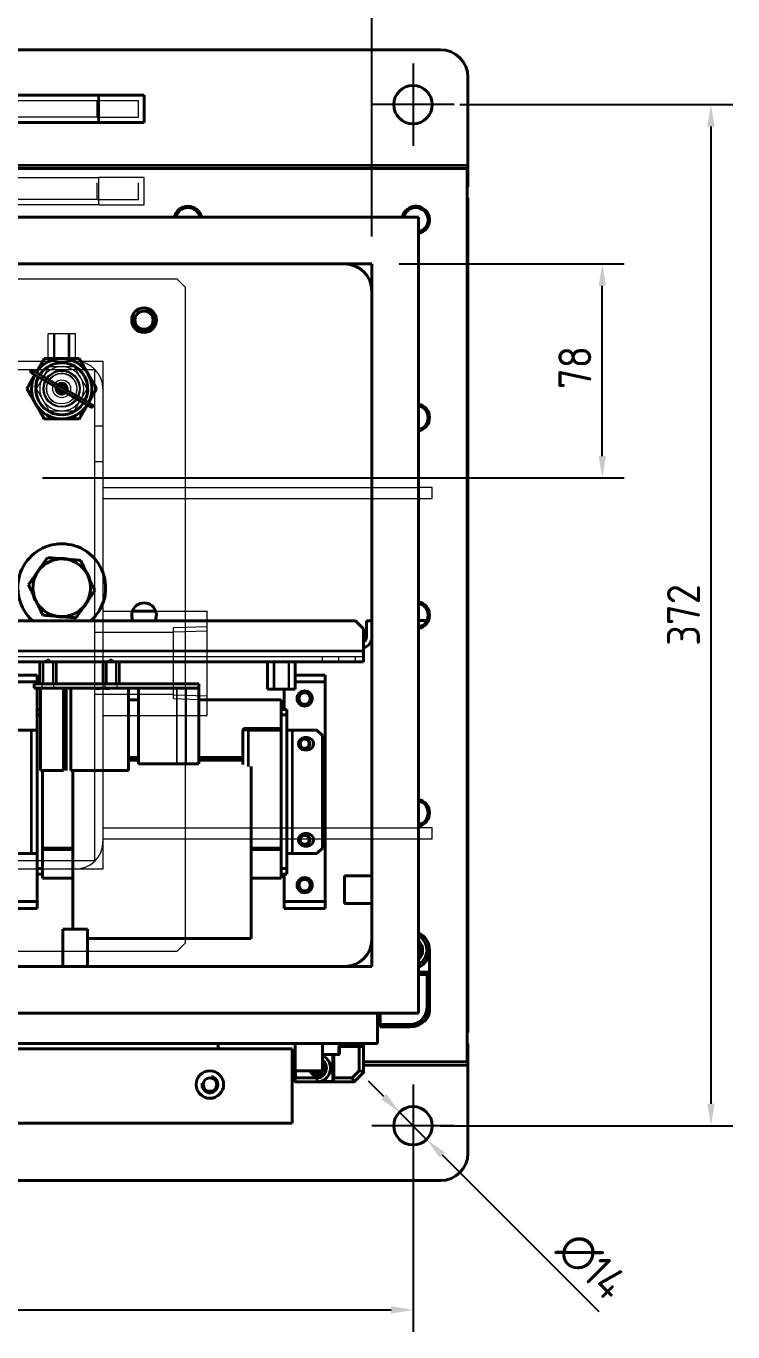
# Model space of a CAD drawing. Header units: millimetres. Extents: x 0 to 3364, y 0 to 2376.
# Drawn here: x 1427.3 to 1684.8, y 1583.9 to 2059.6 of the extents above; entities that cross this region are included whole.
import ezdxf

# ---------------------------------------------------------------- set-up
doc = ezdxf.new("R2010")
doc.units = ezdxf.units.MM
doc.header["$LTSCALE"] = 4
for name, color, linetype, lineweight, true_color in [('가려진 것(ISO)', 2, 'Continuous', 18, 0xffff00), ('가려진 좁은 것(ISO)', 2, 'Continuous', 18, 0xffff00), ('가시적인 것(ISO)', 3, 'Continuous', 40, 0x00ff00), ('가시적인 좁은 것(ISO)', 3, 'Continuous', 35, 0x00ff00), ('중심 표식(ISO)', 1, 'Continuous', 25, 0xff0000), ('치수(ISO)', 2, 'Continuous', 25, 0xffff00)]:
    doc.layers.add(name, color=color, linetype=linetype, lineweight=lineweight, true_color=true_color)
doc.styles.add('치수 텍스트_PSTEK_POSCO', font='isocp.shx')
doc.dimstyles.new('치수_PSTEK_POSCO', dxfattribs={"dimscale": 4, "dimtxt": 3, "dimasz": 2, "dimexe": 2, "dimexo": 2.5, "dimgap": 1, "dimtad": 1, "dimrnd": 1e-08, "dimdsep": 46, "dimtxsty": '치수 텍스트_PSTEK_POSCO', "dimcen": 0.09, "dimdle": 10, "dimclrd": 7, "dimclre": 7, "dimclrt": 2, "dimadec": 1, "dimazin": 2, "dimtfac": 1, "dimtmove": 0, "dimatfit": 3, "dimfxl": 1, "dimtolj": 1, "dimlwd": -1, "dimlwe": -1, "dimarcsym": 0})

# ---------------------------------------------------------------- blocks, each defined once
blk = doc.blocks.new('*D28')
at = {"layer": 'Defpoints', "color": 0, "transparency": 16777216}
for p in [(1575.3, 2030.97), (1568.3, 1658.97), (1676.85, 1658.97)]:
    blk.add_point(p, dxfattribs=at)
at = {"layer": '치수(ISO)', "color": 7, "transparency": 16777216}
for p, q in [((1585.3, 2030.97), (1684.85, 2030.97)), ((1676.85, 2022.97), (1676.85, 1666.97)), ((1578.3, 1658.97), (1684.85, 1658.97))]:
    blk.add_line(p, q, dxfattribs=at)
for points in [[(1675.52, 2022.97), (1678.18, 2022.97), (1676.85, 2030.97)], [(1675.52, 1666.97), (1678.18, 1666.97), (1676.85, 1658.97)]]:
    blk.add_solid(points, dxfattribs=at)
at = {"layer": '치수(ISO)', "color": 2, "transparency": 16777216, "insert": (1666.85, 1833.81), "char_height": 12, "attachment_point": 4, "rotation": 90, "style": '치수 텍스트_PSTEK_POSCO'}
blk.add_mtext('\\A1;372', dxfattribs=at)
blk = doc.blocks.new('*D29')
at = {"layer": 'Defpoints', "color": 0, "transparency": 16777216}
for p in [(1072.3, 1658.97), (1568.3, 1658.97), (1568.3, 1591.88)]:
    blk.add_point(p, dxfattribs=at)
at = {"layer": '치수(ISO)', "color": 7, "transparency": 16777216}
for p, q in [((1072.3, 1648.97), (1072.3, 1583.88)), ((1568.3, 1648.97), (1568.3, 1583.88)), ((1080.3, 1591.88), (1560.3, 1591.88))]:
    blk.add_line(p, q, dxfattribs=at)
for points in [[(1080.3, 1593.21), (1080.3, 1590.55), (1072.3, 1591.88)], [(1560.3, 1593.21), (1560.3, 1590.55), (1568.3, 1591.88)]]:
    blk.add_solid(points, dxfattribs=at)
at = {"layer": '치수(ISO)', "color": 2, "transparency": 16777216, "insert": (1308.58, 1601.88), "char_height": 12, "attachment_point": 4, "style": '치수 텍스트_PSTEK_POSCO'}
blk.add_mtext('\\A1;496', dxfattribs=at)
blk = doc.blocks.new('*D30')
at = {"layer": 'Defpoints', "color": 0, "transparency": 16777216}
for p in [(1563.35, 1663.92), (1573.25, 1654.02)]:
    blk.add_point(p, dxfattribs=at)
at = {"layer": '치수(ISO)', "color": 7, "transparency": 16777216}
for p, q in [((1557.69, 1669.58), (1552.04, 1675.24)), ((1563.35, 1663.92), (1573.25, 1654.02)), ((1578.91, 1648.37), (1635.99, 1591.29))]:
    blk.add_line(p, q, dxfattribs=at)
for points in [[(1558.64, 1670.52), (1556.75, 1668.64), (1563.35, 1663.92)], [(1579.85, 1649.31), (1577.96, 1647.42), (1573.25, 1654.02)]]:
    blk.add_solid(points, dxfattribs=at)
at = {"layer": '치수(ISO)', "color": 2, "transparency": 16777216, "insert": (1624.11, 1617.31), "char_height": 12, "attachment_point": 4, "rotation": 315, "style": '치수 텍스트_PSTEK_POSCO'}
blk.add_mtext('\\A1;∅14', dxfattribs=at)
blk = doc.blocks.new('*D34')
at = {"layer": 'Defpoints', "color": 0, "transparency": 16777216}
for p in [(1380.3, 2086.08), (1553.3, 1972.97), (1380.3, 1937.97)]:
    blk.add_point(p, dxfattribs=at)
at = {"layer": '치수(ISO)', "color": 7, "transparency": 16777216}
for p, q in [((1380.3, 1947.97), (1380.3, 2094.08)), ((1553.3, 1982.97), (1553.3, 2094.08)), ((1545.3, 2086.08), (1388.3, 2086.08))]:
    blk.add_line(p, q, dxfattribs=at)
for points in [[(1388.3, 2087.42), (1388.3, 2084.75), (1380.3, 2086.08)], [(1545.3, 2087.42), (1545.3, 2084.75), (1553.3, 2086.08)]]:
    blk.add_solid(points, dxfattribs=at)
at = {"layer": '치수(ISO)', "color": 2, "transparency": 16777216, "insert": (1456.95, 2096.08), "char_height": 12, "attachment_point": 4, "style": '치수 텍스트_PSTEK_POSCO'}
blk.add_mtext('\\A1;173', dxfattribs=at)
blk = doc.blocks.new('*D35')
at = {"layer": 'Defpoints', "color": 0, "transparency": 16777216}
for p in [(1553.3, 1972.97), (1637.27, 1972.97), (1423.3, 1894.97)]:
    blk.add_point(p, dxfattribs=at)
at = {"layer": '치수(ISO)', "color": 7, "transparency": 16777216}
for p, q in [((1563.3, 1972.97), (1645.27, 1972.97)), ((1637.27, 1902.97), (1637.27, 1964.97)), ((1433.3, 1894.97), (1645.27, 1894.97))]:
    blk.add_line(p, q, dxfattribs=at)
for points in [[(1635.93, 1964.97), (1638.6, 1964.97), (1637.27, 1972.97)], [(1635.93, 1902.97), (1638.6, 1902.97), (1637.27, 1894.97)]]:
    blk.add_solid(points, dxfattribs=at)
at = {"layer": '치수(ISO)', "color": 2, "transparency": 16777216, "insert": (1627.27, 1927.37), "char_height": 12, "attachment_point": 4, "rotation": 90, "style": '치수 텍스트_PSTEK_POSCO'}
blk.add_mtext('\\A1;78', dxfattribs=at)

msp = doc.modelspace()

# ---------------------------------------------------------------- linework, layer by layer
at = {"layer": '가려진 것(ISO)'}
for p, q in [((1401.0291, 2032.4741), (1453.1676, 2032.4741)), ((1453.1676, 2032.4741), (1468.3011, 2032.4741)), ((1468.3011, 2026.4741), (1468.3011, 2032.4741)), ((1453.1676, 2026.4741), (1401.0291, 2026.4741)), ((1453.1676, 2026.4741), (1468.3011, 2026.4741)), ((1400.3011, 2004.4741), (1453.8516, 2004.4741)), ((1470.3011, 2004.4741), (1453.8516, 2004.4741)), ((1470.3011, 1994.4741), (1470.3011, 2004.4741)), ((1468.3011, 1996.4741), (1468.3011, 2002.4741)), ((1453.8516, 1994.4741), (1400.3011, 1994.4741)), ((1453.1676, 1996.4741), (1401.0291, 1996.4741)), ((1453.1676, 1996.4741), (1468.3011, 1996.4741)), ((1453.8516, 1994.4741), (1470.3011, 1994.4741)), ((1158.3011, 1967.4741), (1482.3011, 1967.4741)), ((1482.3011, 1967.4741), (1485.3011, 1964.4741)), ((1485.3011, 1964.4741), (1485.3011, 1725.4741)), ((1445.3011, 1947.4741), (1435.3011, 1947.4741)), ((1435.3011, 1937.4741), (1435.3011, 1947.4741)), ((1437.3011, 1947.4741), (1437.3011, 1937.4741)), ((1437.8426, 1937.4741), (1437.8426, 1947.4741)), ((1442.7596, 1937.4741), (1442.7596, 1947.4741)), ((1443.3011, 1937.4741), (1443.3011, 1947.4741)), ((1445.3011, 1937.4741), (1445.3011, 1947.4741)), ((1195.3011, 1937.4741), (1445.3011, 1937.4741)), ((1445.3011, 1937.4741), (1455.3011, 1937.4741)), ((1455.3011, 1937.4741), (1455.3011, 1927.4741)), ((1188.3011, 1934.4741), (1452.3011, 1934.4741)), ((1452.3011, 1934.4741), (1452.3011, 1755.4741)), ((1455.3011, 1927.4741), (1455.3011, 1762.4741)), ((1452.3011, 1913.9741), (1455.3011, 1913.9741)), ((1452.3011, 1900.9741), (1455.3011, 1900.9741)), ((1455.3011, 1891.4741), (1570.3011, 1891.4741)), ((1575.3011, 1891.4741), (1570.3011, 1891.4741)), ((1575.3011, 1887.4741), (1575.3011, 1891.4741)), ((1455.3011, 1887.4741), (1570.3011, 1887.4741)), ((1570.3011, 1887.4741), (1575.3011, 1887.4741)), ((1455.3011, 1846.4741), (1466.0585, 1846.4741)), ((1474.5438, 1846.4741), (1493.3011, 1846.4741)), ((1493.3011, 1808.4741), (1493.3011, 1846.4741)), ((1452.3011, 1838.7896), (1481.0611, 1838.7896)), ((1493.3011, 1840.7592), (1481.0611, 1840.3768)), ((1481.0611, 1814.5715), (1481.0611, 1840.3768)), ((1481.0611, 1838.9246), (1493.3011, 1839.3071)), ((1090.3011, 1829.9741), (1550.3011, 1829.9741)), ((1433.3011, 1827.9741), (1433.3011, 1819.9741)), ((1435.3011, 1828.9481), (1433.6801, 1827.9741)), ((1433.6801, 1827.9741), (1433.6801, 1819.9741)), ((1435.3011, 1828.9481), (1436.9221, 1827.9741)), ((1436.9221, 1827.9741), (1436.9221, 1819.9741)), ((1437.3011, 1819.9741), (1437.3011, 1827.9741)), ((1456.3011, 1827.9741), (1456.3011, 1819.9741)), ((1458.3011, 1828.9481), (1456.6801, 1827.9741)), ((1456.6801, 1827.9741), (1456.6801, 1819.9741)), ((1458.3011, 1828.9481), (1459.9221, 1827.9741)), ((1459.9221, 1827.9741), (1459.9221, 1819.9741)), ((1460.3011, 1819.9741), (1460.3011, 1827.9741)), ((1517.3011, 1827.9741), (1517.3011, 1817.9741)), ((1517.8426, 1827.9741), (1517.8426, 1817.9741)), ((1522.7596, 1827.9741), (1522.7596, 1817.9741)), ((1523.3011, 1817.9741), (1523.3011, 1827.9741)), ((1535.3011, 1827.9741), (1535.3011, 1829.9741)), ((1541.3011, 1827.9741), (1541.3011, 1829.9741)), ((1547.3011, 1827.9741), (1547.3011, 1829.9741)), ((1433.1511, 1818.3741), (1433.1511, 1819.9741)), ((1437.4511, 1818.3741), (1437.4511, 1819.9741)), ((1440.9261, 1818.3741), (1440.9261, 1788.3741)), ((1452.5748, 1818.3741), (1452.5748, 1817.9741)), ((1452.5954, 1818.3741), (1452.5954, 1817.9741)), ((1452.6011, 1818.3741), (1452.6011, 1817.9741)), ((1452.616, 1818.3741), (1452.616, 1817.9741)), ((1452.7303, 1818.3741), (1452.7303, 1817.9741)), ((1452.7452, 1818.3741), (1452.7452, 1817.9741)), ((1452.7475, 1818.3741), (1452.7475, 1817.9741)), ((1452.7589, 1818.3741), (1452.7589, 1817.9741)), ((1452.7669, 1818.3741), (1452.7669, 1817.9741)), ((1452.7783, 1818.3741), (1452.7783, 1817.9741)), ((1452.9235, 1818.3741), (1452.9235, 1817.9741)), ((1453.0001, 1818.3741), (1453.0001, 1817.9741)), ((1453.0287, 1818.3741), (1453.0287, 1817.9741)), ((1453.0459, 1818.3741), (1453.0459, 1817.9741)), ((1453.0481, 1818.3741), (1453.0481, 1817.9741)), ((1453.0584, 1818.3741), (1453.0584, 1817.9741)), ((1453.1693, 1818.3741), (1453.1693, 1817.9741)), ((1453.2368, 1818.3741), (1453.2368, 1817.9741)), ((1453.2425, 1818.3741), (1453.2425, 1817.9741)), ((1453.2631, 1818.3741), (1453.2631, 1817.9741)), ((1453.3145, 1818.3741), (1453.3145, 1817.9741)), ((1453.3237, 1818.3741), (1453.3237, 1817.9741)), ((1453.414, 1818.3741), (1453.414, 1817.9741)), ((1453.4186, 1818.3741), (1453.4186, 1817.9741)), ((1453.4197, 1818.3741), (1453.4197, 1817.9741)), ((1453.4346, 1818.3741), (1453.4346, 1817.9741)), ((1453.4414, 1818.3741), (1453.4414, 1817.9741)), ((1453.4654, 1818.3741), (1453.4654, 1817.9741)), ((1453.4734, 1818.3741), (1453.4734, 1817.9741)), ((1453.486, 1818.3741), (1453.486, 1817.9741)), ((1453.4917, 1818.3741), (1453.4917, 1817.9741)), ((1453.4929, 1818.3741), (1453.4929, 1817.9741)), ((1453.5741, 1818.3741), (1453.5741, 1817.9741)), ((1453.5809, 1818.3741), (1453.5809, 1817.9741)), ((1453.6244, 1818.3741), (1453.6244, 1817.9741)), ((1453.6472, 1818.3741), (1453.6472, 1817.9741)), ((1453.6507, 1818.3741), (1453.6507, 1817.9741)), ((1453.7787, 1818.3741), (1453.7787, 1817.9741)), ((1453.8187, 1818.3741), (1453.8187, 1817.9741)), ((1453.9239, 1818.3741), (1453.9239, 1817.9741)), ((1453.9239, 1817.9741), (1454.1011, 1817.9741)), ((1453.9353, 1818.3741), (1453.9353, 1817.9741)), ((1453.9468, 1818.3741), (1453.9468, 1817.9741)), ((1453.9559, 1818.3741), (1453.9559, 1817.9741)), ((1453.9731, 1818.3741), (1453.9731, 1817.9741)), ((1454.1011, 1818.3741), (1454.1011, 1817.9741)), ((1454.1263, 1818.3741), (1454.1263, 1817.9741)), ((1454.3847, 1818.3741), (1454.3847, 1817.9741)), ((1454.3847, 1817.9741), (1454.5173, 1817.9741)), ((1454.5173, 1818.3741), (1454.5173, 1817.9741)), ((1456.0954, 1818.3741), (1456.0954, 1817.9741)), ((1456.1011, 1818.3741), (1456.1011, 1817.9741)), ((1456.116, 1818.3741), (1456.116, 1817.9741)), ((1456.1206, 1818.3741), (1456.1206, 1817.9741)), ((1456.1511, 1818.3741), (1456.1511, 1819.9741)), ((1456.2463, 1818.3741), (1456.2463, 1817.9741)), ((1456.2475, 1818.3741), (1456.2475, 1817.9741)), ((1456.2635, 1818.3741), (1456.2635, 1817.9741)), ((1456.2783, 1818.3741), (1456.2783, 1817.9741)), ((1456.2978, 1818.3741), (1456.2978, 1817.9741)), ((1456.4281, 1818.3741), (1456.4281, 1817.9741)), ((1456.4715, 1818.3741), (1456.4715, 1817.9741)), ((1456.5173, 1818.3741), (1456.5173, 1817.9741)), ((1456.5287, 1818.3741), (1456.5287, 1817.9741)), ((1456.5481, 1818.3741), (1456.5481, 1817.9741)), ((1456.6499, 1818.3741), (1456.6499, 1817.9741)), ((1456.7093, 1818.3741), (1456.7093, 1817.9741)), ((1456.7162, 1818.3741), (1456.7162, 1817.9741)), ((1456.7288, 1818.3741), (1456.7288, 1817.9741)), ((1456.7311, 1818.3741), (1456.7311, 1817.9741)), ((1456.7871, 1818.3741), (1456.7871, 1817.9741)), ((1456.7882, 1818.3741), (1456.7882, 1817.9741)), ((1456.8145, 1818.3741), (1456.8145, 1817.9741)), ((1456.8431, 1818.3741), (1456.8431, 1817.9741)), ((1456.8443, 1818.3741), (1456.8443, 1817.9741)), ((1456.8671, 1818.3741), (1456.8671, 1817.9741)), ((1456.8694, 1818.3741), (1456.8694, 1817.9741)), ((1456.89, 1818.3741), (1456.89, 1817.9741)), ((1456.9917, 1818.3741), (1456.9917, 1817.9741)), ((1457.0809, 1818.3741), (1457.0809, 1817.9741)), ((1457.1792, 1818.3741), (1457.1792, 1817.9741)), ((1457.2033, 1818.3741), (1457.2033, 1817.9741)), ((1457.3919, 1818.3741), (1457.3919, 1817.9741)), ((1457.4239, 1818.3741), (1457.4239, 1817.9741)), ((1457.4731, 1818.3741), (1457.4731, 1817.9741)), ((1457.4742, 1818.3741), (1457.4742, 1817.9741)), ((1457.4754, 1818.3741), (1457.4754, 1817.9741)), ((1457.6011, 1818.3741), (1457.6011, 1817.9741)), ((1457.6263, 1818.3741), (1457.6263, 1817.9741)), ((1460.4511, 1818.3741), (1460.4511, 1819.9741)), ((1482.1798, 1818.3741), (1482.1798, 1790.8741)), ((1482.2297, 1818.3741), (1482.2297, 1790.8741)), ((1485.6217, 1818.3741), (1485.6217, 1790.8741)), ((1485.6717, 1818.3741), (1485.6717, 1790.8741)), ((1452.3011, 1816.1586), (1481.0611, 1816.1586)), ((1481.0611, 1816.0236), (1493.3011, 1815.6411)), ((1481.0611, 1814.5715), (1493.3011, 1814.189)), ((1455.3011, 1808.4741), (1493.3011, 1808.4741)), ((1455.3011, 1767.4741), (1570.3011, 1767.4741)), ((1575.3011, 1767.4741), (1570.3011, 1767.4741)), ((1575.3011, 1763.4741), (1575.3011, 1767.4741)), ((1455.3011, 1763.4741), (1570.3011, 1763.4741)), ((1455.3011, 1762.4741), (1455.3011, 1752.4741)), ((1570.3011, 1763.4741), (1575.3011, 1763.4741)), ((1452.3011, 1755.4741), (1188.3011, 1755.4741)), ((1445.3011, 1752.4741), (1195.3011, 1752.4741)), ((1455.3011, 1752.4741), (1445.3011, 1752.4741)), ((1482.3011, 1722.4741), (1158.3011, 1722.4741)), ((1485.3011, 1725.4741), (1482.3011, 1722.4741))]:
    msp.add_line(p, q, dxfattribs=at)
for radius in [6.7658, 6.4188, 5.5352, 3.25]:
    msp.add_circle((1440.3011, 1927.4741), radius, dxfattribs=at)
for centre, radius, start, end in [((1445.3011, 1927.4741), 10, 0, 90), ((1429.4758, 1933.7241), 0.5, 240, 60), ((1440.3011, 1927.4741), 9.5, 146.983039, 153.016961), ((1440.3011, 1927.4741), 8, 150, 210), ((1440.3011, 1927.4741), 8, 90, 150), ((1440.3011, 1927.4741), 5.6054, 340, 250), ((1440.3011, 1927.4741), 8, 30, 90), ((1440.3011, 1927.4741), 8, 330, 30), ((1440.3011, 1927.4741), 2, 135.522488, 164.477512), ((1440.3011, 1927.4741), 1.5, 130.528779, 169.471221), ((1440.3011, 1927.4741), 1.5, 310.528779, 349.471221), ((1440.3011, 1927.4741), 2, 315.522488, 344.477512), ((1440.3011, 1927.4741), 8, 210, 270), ((1440.3011, 1927.4741), 8, 270, 330), ((1440.3011, 1927.4741), 9.5, 326.983039, 333.016961), ((1451.1264, 1921.2241), 0.5, 60, 240), ((1445.3011, 1762.4741), 10, 270, 0)]:
    msp.add_arc(centre, radius, start, end, dxfattribs=at)
for points, weights in [([(1433.3729, 1931.4741), (1432.3011, 1929.6177), (1431.0635, 1927.4741)], [1, 1.04314139574, 1.01001874936]), ([(1435.6823, 1935.4741), (1434.4447, 1933.3305), (1433.3729, 1931.4741)], [1.01001874936, 1.04314139574, 1]), ([(1440.3011, 1935.4741), (1438.1575, 1935.4741), (1435.6823, 1935.4741)], [1, 1.04314139574, 1.01001874936]), ([(1444.9199, 1935.4741), (1442.4447, 1935.4741), (1440.3011, 1935.4741)], [1.01001874936, 1.04314139574, 1]), ([(1447.2293, 1931.4741), (1446.1575, 1933.3305), (1444.9199, 1935.4741)], [1, 1.04314139574, 1.01001874936]), ([(1449.5387, 1927.4741), (1448.3011, 1929.6177), (1447.2293, 1931.4741)], [1.01001874936, 1.04314139574, 1]), ([(1431.0635, 1927.4741), (1432.3011, 1925.3305), (1433.3729, 1923.4741)], [1.01001874936, 1.04314139574, 1]), ([(1447.2293, 1923.4741), (1448.3011, 1925.3305), (1449.5387, 1927.4741)], [1, 1.04314139574, 1.01001874936]), ([(1433.3729, 1923.4741), (1434.4447, 1921.6177), (1435.6823, 1919.4741)], [1, 1.04314139574, 1.01001874936]), ([(1444.9199, 1919.4741), (1446.1575, 1921.6177), (1447.2293, 1923.4741)], [1.01001874936, 1.04314139574, 1]), ([(1435.6823, 1919.4741), (1438.1575, 1919.4741), (1440.3011, 1919.4741)], [1.01001874936, 1.04314139574, 1]), ([(1440.3011, 1919.4741), (1442.4447, 1919.4741), (1444.9199, 1919.4741)], [1, 1.04314139574, 1.01001874936])]:
    msp.add_rational_spline(points, weights, degree=2, dxfattribs=at)
for points in [[(1452.5748, 1817.9741), (1452.5831, 1817.9741), (1452.5954, 1817.9741)], [(1452.5954, 1817.9741), (1452.691, 1817.9741), (1452.8343, 1817.9741), (1453.0116, 1817.9741)], [(1453.0116, 1817.9741), (1453.1019, 1817.9741), (1453.2757, 1817.9741), (1453.4677, 1817.9741), (1453.6358, 1817.9741)], [(1453.6358, 1817.9741), (1453.7741, 1817.9741), (1453.8736, 1817.9741), (1453.9239, 1817.9741)], [(1454.1011, 1817.9741), (1454.1162, 1817.9741), (1454.1263, 1817.9741)], [(1456.0954, 1817.9741), (1456.1343, 1817.9741), (1456.1926, 1817.9741), (1456.3755, 1817.9741), (1456.6385, 1817.9741), (1456.8614, 1817.9741)], [(1456.8614, 1817.9741), (1457.1255, 1817.9741), (1457.4502, 1817.9741), (1457.5558, 1817.9741), (1457.6263, 1817.9741)]]:
    msp.add_open_spline(points, degree=2, dxfattribs=at)
at = {"layer": '가려진 좁은 것(ISO)'}
for p, q in [((1453.1676, 2026.4741), (1453.1676, 2032.4741)), ((1453.8516, 1994.4741), (1453.8516, 2004.4741)), ((1453.1676, 1996.4741), (1453.1676, 2002.4741)), ((1452.6228, 1818.3741), (1452.6228, 1817.9741)), ((1452.792, 1818.3741), (1452.792, 1817.9741)), ((1452.8092, 1818.3741), (1452.8092, 1817.9741)), ((1452.9853, 1818.3741), (1452.9853, 1817.9741)), ((1453.007, 1818.3741), (1453.007, 1817.9741)), ((1453.0104, 1818.3741), (1453.0104, 1817.9741)), ((1453.0116, 1818.3741), (1453.0116, 1817.9741)), ((1453.0356, 1818.3741), (1453.0356, 1817.9741)), ((1453.0413, 1818.3741), (1453.0413, 1817.9741)), ((1453.0699, 1818.3741), (1453.0699, 1817.9741)), ((1453.3385, 1818.3741), (1453.3385, 1817.9741)), ((1453.3397, 1818.3741), (1453.3397, 1817.9741)), ((1453.3431, 1818.3741), (1453.3431, 1817.9741)), ((1453.3511, 1818.3741), (1453.3511, 1817.9741)), ((1453.3534, 1818.3741), (1453.3534, 1817.9741)), ((1453.3706, 1818.3741), (1453.3706, 1817.9741)), ((1453.3728, 1818.3741), (1453.3728, 1817.9741)), ((1453.4666, 1818.3741), (1453.4666, 1817.9741)), ((1453.4677, 1818.3741), (1453.4677, 1817.9741)), ((1453.5466, 1818.3741), (1453.5466, 1817.9741)), ((1453.5661, 1818.3741), (1453.5661, 1817.9741)), ((1453.6358, 1818.3741), (1453.6358, 1817.9741)), ((1453.6907, 1818.3741), (1453.6907, 1817.9741)), ((1453.693, 1818.3741), (1453.693, 1817.9741)), ((1453.789, 1818.3741), (1453.789, 1817.9741)), ((1456.292, 1818.3741), (1456.292, 1817.9741)), ((1456.3549, 1818.3741), (1456.3549, 1817.9741)), ((1456.475, 1818.3741), (1456.475, 1817.9741)), ((1456.4807, 1818.3741), (1456.4807, 1817.9741)), ((1456.4818, 1818.3741), (1456.4818, 1817.9741)), ((1456.4841, 1818.3741), (1456.4841, 1817.9741)), ((1456.4853, 1818.3741), (1456.4853, 1817.9741)), ((1456.4864, 1818.3741), (1456.4864, 1817.9741)), ((1456.507, 1818.3741), (1456.507, 1817.9741)), ((1456.5116, 1818.3741), (1456.5116, 1817.9741)), ((1456.5356, 1818.3741), (1456.5356, 1817.9741)), ((1456.5413, 1818.3741), (1456.5413, 1817.9741)), ((1456.8614, 1818.3741), (1456.8614, 1817.9741)), ((1457.0466, 1818.3741), (1457.0466, 1817.9741)), ((1457.1358, 1818.3741), (1457.1358, 1817.9741)), ((1457.1575, 1818.3741), (1457.1575, 1817.9741)), ((1457.1609, 1818.3741), (1457.1609, 1817.9741)), ((1457.1667, 1818.3741), (1457.1667, 1817.9741)), ((1457.1678, 1818.3741), (1457.1678, 1817.9741)), ((1457.1724, 1818.3741), (1457.1724, 1817.9741)), ((1457.1747, 1818.3741), (1457.1747, 1817.9741)), ((1457.1884, 1818.3741), (1457.1884, 1817.9741)), ((1457.4719, 1818.3741), (1457.4719, 1817.9741))]:
    msp.add_line(p, q, dxfattribs=at)
at = {"layer": '가시적인 것(ISO)'}
for p, q in [((1578.3011, 2050.9741), (1062.3011, 2050.9741)), ((1588.3011, 2040.9741), (1588.3011, 2008.9741)), ((1400.3011, 2034.4741), (1453.8516, 2034.4741)), ((1470.3011, 2034.4741), (1453.8516, 2034.4741)), ((1470.3011, 2024.4741), (1470.3011, 2034.4741)), ((1453.8516, 2024.4741), (1400.3011, 2024.4741)), ((1453.8516, 2024.4741), (1470.3011, 2024.4741)), ((1588.0011, 2007.6741), (1052.6011, 2007.6741)), ((1588.0011, 1682.2741), (1588.0011, 2007.6741)), ((1588.3011, 2008.9741), (1588.3011, 2004.9741)), ((1588.0011, 2004.9741), (1588.3011, 2004.9741)), ((1588.3011, 2004.9741), (1588.3011, 2000.9741)), ((1588.3011, 2000.9741), (1588.0011, 2000.9741)), ((1588.3011, 1996.9741), (1588.0011, 1996.9741)), ((1588.3011, 1996.9741), (1588.3011, 1692.9741)), ((1070.3011, 1989.9741), (1570.3011, 1989.9741)), ((1570.3011, 1989.9741), (1570.3011, 1699.9741)), ((1087.3011, 1972.9741), (1553.3011, 1972.9741)), ((1553.3011, 1972.9741), (1553.3011, 1716.9741)), ((1429.2258, 1933.2911), (1450.8764, 1920.7911)), ((1451.3764, 1921.6571), (1429.7258, 1934.1571)), ((1466.0585, 1846.4741), (1474.5438, 1846.4741)), ((1093.3011, 1842.9741), (1547.3011, 1842.9741)), ((1547.3011, 1842.9741), (1550.3011, 1839.9741)), ((1551.3011, 1842.9741), (1553.3011, 1842.9741)), ((1551.3011, 1836.9741), (1551.3011, 1842.9741)), ((1570.3011, 1843.0626), (1573.3749, 1843.0626)), ((1550.3011, 1839.9741), (1550.3011, 1831.9741)), ((1550.3011, 1827.9741), (1550.3011, 1831.9741)), ((1550.3011, 1827.9741), (1090.3011, 1827.9741)), ((1432.3511, 1827.9741), (1432.3511, 1819.9741)), ((1438.2511, 1827.9741), (1438.2511, 1819.9741)), ((1455.3511, 1827.9741), (1455.3511, 1819.9741)), ((1461.2511, 1827.9741), (1461.2511, 1819.9741)), ((1515.3011, 1827.9741), (1515.3011, 1817.9741)), ((1525.3011, 1827.9741), (1525.3011, 1817.9741)), ((1431.3011, 1823.1412), (1416.3011, 1823.1412)), ((1431.3011, 1820.6412), (1431.3011, 1823.1412)), ((1536.3011, 1823.1412), (1525.3011, 1823.1412)), ((1536.3011, 1820.6412), (1536.3011, 1823.1412)), ((1416.3011, 1820.6412), (1431.3011, 1820.6412)), ((1430.3011, 1819.9741), (1490.3011, 1819.9741)), ((1430.3011, 1818.3741), (1430.3011, 1819.9741)), ((1490.3011, 1818.3741), (1430.3011, 1818.3741)), ((1431.3011, 1820.6412), (1431.3011, 1819.9741)), ((1431.3011, 1818.3741), (1431.3011, 1810.6412)), ((1432.6101, 1818.3741), (1432.6101, 1788.3741)), ((1440.9286, 1818.3741), (1440.9286, 1788.3741)), ((1441.8811, 1818.3741), (1441.8811, 1788.3741)), ((1443.623, 1818.3741), (1443.623, 1788.3741)), ((1464.6195, 1818.3741), (1464.6195, 1788.3741)), ((1468.3013, 1818.3741), (1468.3013, 1790.8741)), ((1490.3011, 1818.3741), (1490.3011, 1819.9741)), ((1490.3011, 1818.3741), (1490.3011, 1790.8741)), ((1515.3011, 1817.9741), (1525.3011, 1817.9741)), ((1521.3011, 1810.6412), (1521.3011, 1817.9741)), ((1525.3011, 1820.6412), (1536.3011, 1820.6412)), ((1536.3011, 1820.6412), (1536.3011, 1740.6412)), ((1464.6195, 1814.1412), (1468.3013, 1814.1412)), ((1520.3011, 1814.1412), (1490.3011, 1814.1412)), ((1520.3011, 1810.6412), (1520.3011, 1814.1412)), ((1431.3011, 1810.6412), (1431.3011, 1808.6412)), ((1432.6101, 1810.6412), (1431.3011, 1810.6412)), ((1431.3011, 1808.6412), (1432.6101, 1808.6412)), ((1431.3011, 1808.6412), (1431.3011, 1752.6412)), ((1522.3011, 1810.6412), (1520.3011, 1810.6412)), ((1520.3011, 1810.6412), (1520.3011, 1808.6412)), ((1520.3011, 1808.6412), (1522.3011, 1808.6412)), ((1520.3011, 1806.8428), (1520.3011, 1808.6412)), ((1522.3011, 1808.6412), (1522.3011, 1810.6412)), ((1522.3011, 1752.6412), (1522.3011, 1808.6412)), ((1429.3011, 1803.1412), (1420.3011, 1803.1412)), ((1431.3011, 1803.1412), (1429.3011, 1803.1412)), ((1506.8851, 1803.6412), (1508.3011, 1803.6412)), ((1520.3011, 1803.6412), (1508.3011, 1803.6412)), ((1520.3011, 1803.6412), (1520.3011, 1806.8428)), ((1520.3011, 1803.6412), (1520.3011, 1803.1412)), ((1520.3011, 1803.1412), (1520.3011, 1760.1412)), ((1524.3011, 1803.1412), (1522.3011, 1803.1412)), ((1533.3011, 1803.1412), (1524.3011, 1803.1412)), ((1533.3011, 1803.1412), (1535.3011, 1801.1412)), ((1506.3011, 1800.4553), (1506.3011, 1790.5629)), ((1528.8011, 1800.3912), (1529.8011, 1800.3912)), ((1535.3011, 1760.1412), (1535.3011, 1801.1412)), ((1529.8011, 1795.8912), (1528.8011, 1795.8912)), ((1464.6195, 1793.1412), (1468.3013, 1793.1412)), ((1468.3013, 1792.1412), (1464.6195, 1792.1412)), ((1490.3011, 1790.8741), (1468.3013, 1790.8741)), ((1506.3011, 1793.1412), (1490.3011, 1793.1412)), ((1506.3011, 1792.1412), (1490.3011, 1792.1412)), ((1509.3011, 1727.1412), (1509.3011, 1789.8427)), ((1440.9286, 1788.3741), (1432.6101, 1788.3741)), ((1433.3011, 1760.1412), (1433.3011, 1788.3741)), ((1464.6195, 1788.3741), (1443.623, 1788.3741)), ((1444.3011, 1788.3741), (1444.3011, 1730.5741)), ((1528.8011, 1765.3912), (1529.8011, 1765.3912)), ((1433.3011, 1759.6412), (1433.3011, 1760.1412)), ((1520.3011, 1760.1412), (1520.3011, 1759.6412)), ((1529.8011, 1760.8912), (1528.8011, 1760.8912)), ((1535.3011, 1760.1412), (1533.3011, 1758.1412)), ((1420.3011, 1758.1412), (1429.3011, 1758.1412)), ((1429.3011, 1758.1412), (1431.3011, 1758.1412)), ((1433.3011, 1759.6412), (1444.3011, 1759.6412)), ((1433.3011, 1759.6412), (1433.3011, 1756.4397)), ((1433.3011, 1756.4397), (1433.3011, 1752.6412)), ((1509.3011, 1759.6412), (1520.3011, 1759.6412)), ((1520.3011, 1756.4397), (1520.3011, 1759.6412)), ((1520.3011, 1752.6412), (1520.3011, 1756.4397)), ((1522.3011, 1758.1412), (1524.3011, 1758.1412)), ((1524.3011, 1758.1412), (1533.3011, 1758.1412)), ((1433.3011, 1752.6412), (1431.3011, 1752.6412)), ((1431.3011, 1752.6412), (1431.3011, 1750.6412)), ((1431.3011, 1750.6412), (1433.3011, 1750.6412)), ((1431.3011, 1750.6412), (1431.3011, 1740.6412)), ((1433.3011, 1750.6412), (1433.3011, 1752.6412)), ((1433.3011, 1750.6412), (1433.3011, 1749.1412)), ((1520.3011, 1752.6412), (1520.3011, 1750.6412)), ((1522.3011, 1752.6412), (1520.3011, 1752.6412)), ((1520.3011, 1750.6412), (1522.3011, 1750.6412)), ((1520.3011, 1749.1412), (1520.3011, 1750.6412)), ((1521.3011, 1740.6412), (1521.3011, 1750.6412)), ((1522.3011, 1750.6412), (1522.3011, 1752.6412)), ((1433.3011, 1749.1412), (1444.3011, 1749.1412)), ((1520.3011, 1749.1412), (1509.3011, 1749.1412)), ((1543.3011, 1749.9741), (1543.3011, 1739.9741)), ((1553.3011, 1749.9741), (1543.3011, 1749.9741)), ((1431.3011, 1740.6412), (1416.3011, 1740.6412)), ((1416.3011, 1738.1412), (1431.3011, 1738.1412)), ((1431.3011, 1738.1412), (1431.3011, 1740.6412)), ((1521.3011, 1740.6412), (1521.3011, 1738.1412)), ((1536.3011, 1740.6412), (1521.3011, 1740.6412)), ((1521.3011, 1738.1412), (1536.3011, 1738.1412)), ((1536.3011, 1738.1412), (1536.3011, 1740.6412)), ((1553.3011, 1739.9741), (1543.3011, 1739.9741)), ((1440.7011, 1716.9741), (1440.7011, 1730.5741)), ((1440.7011, 1730.5741), (1449.7011, 1730.5741)), ((1449.7011, 1716.9741), (1449.7011, 1730.5741)), ((1509.3011, 1727.1412), (1449.7011, 1727.1412)), ((1574.3011, 1722.9741), (1574.3011, 1714.9741)), ((1553.3011, 1716.9741), (1087.3011, 1716.9741)), ((1574.3011, 1714.9741), (1570.3011, 1714.9741)), ((1573.3011, 1713.9741), (1574.3011, 1714.9741)), ((1574.3011, 1714.9741), (1574.3011, 1701.9741)), ((1570.3011, 1699.9741), (1070.3011, 1699.9741)), ((1555.3011, 1688.9741), (1555.3011, 1699.9741)), ((1556.3011, 1699.9741), (1556.3011, 1695.9741)), ((1555.3011, 1696.9741), (1556.3011, 1696.9741)), ((1556.3011, 1694.9741), (1556.3011, 1695.9741)), ((1567.3011, 1694.9741), (1556.3011, 1694.9741)), ((1085.3011, 1688.9741), (1555.3011, 1688.9741)), ((1497.3011, 1688.9741), (1497.3011, 1686.9741)), ((1525.3011, 1688.9741), (1525.3011, 1678.9741)), ((1535.3011, 1688.9741), (1535.3011, 1678.9741)), ((1542.3011, 1687.9741), (1542.3011, 1688.9741)), ((1550.3011, 1687.9741), (1550.3011, 1688.9741)), ((1588.0011, 1692.9741), (1588.3011, 1692.9741)), ((1588.0011, 1688.9741), (1588.3011, 1688.9741)), ((1588.3011, 1688.9741), (1588.3011, 1684.9741)), ((1524.3011, 1686.9741), (1419.8011, 1686.9741)), ((1524.3011, 1686.9741), (1524.3011, 1659.9741)), ((1539.1011, 1684.9741), (1535.3011, 1684.9741)), ((1539.5011, 1684.9741), (1539.1011, 1684.9741)), ((1539.3011, 1684.7741), (1539.3011, 1676.557)), ((1541.1011, 1684.9741), (1539.5011, 1684.9741)), ((1541.3011, 1687.7741), (1541.3011, 1685.1741)), ((1542.3011, 1687.9741), (1541.5011, 1687.9741)), ((1550.3011, 1687.9741), (1542.3011, 1687.9741)), ((1550.3011, 1687.7741), (1550.3011, 1678.557)), ((1588.3011, 1684.9741), (1588.0011, 1684.9741)), ((1588.3011, 1680.9741), (1588.3011, 1684.9741)), ((1525.3011, 1683.9741), (1524.3011, 1683.9741)), ((1550.3011, 1682.2741), (1588.0011, 1682.2741)), ((1588.3011, 1648.9741), (1588.3011, 1680.9741)), ((1525.3011, 1675.9741), (1524.3011, 1675.9741)), ((1525.3011, 1678.9741), (1535.3011, 1678.9741)), ((1525.3011, 1678.9741), (1525.3011, 1675.9741)), ((1525.3011, 1675.1741), (1525.3011, 1675.9741)), ((1533.3011, 1674.9741), (1525.5011, 1674.9741)), ((1533.3011, 1674.9741), (1539.1011, 1674.9741)), ((1539.1011, 1674.9741), (1539.5011, 1674.9741)), ((1539.3011, 1675.1741), (1539.3011, 1676.557)), ((1546.7183, 1674.9741), (1539.5011, 1674.9741)), ((1550.2425, 1678.4155), (1546.8597, 1675.0327)), ((1524.3011, 1659.9741), (1172.3011, 1659.9741)), ((1062.3011, 1638.9741), (1578.3011, 1638.9741))]:
    msp.add_line(p, q, dxfattribs=at)
for centre, radius in [((1568.3011, 2030.9741), 7), ((1470.3011, 1952.4741), 4.5), ((1470.3011, 1952.4741), 3.3235), ((1528.8011, 1814.6412), 2.75), ((1528.8011, 1814.6412), 2.067), ((1528.8011, 1798.1412), 1.621), ((1528.8011, 1763.1412), 1.621), ((1528.8011, 1746.6412), 2.75), ((1528.8011, 1746.6412), 2.067), ((1494.3011, 1673.9741), 5), ((1494.3011, 1673.9741), 2.4585), ((1568.3011, 1658.9741), 7)]:
    msp.add_circle(centre, radius, dxfattribs=at)
for centre, radius, start, end in [((1578.3011, 2040.9741), 10, 0, 90), ((1486.3011, 1988.9741), 5, 11.536959, 168.463041), ((1486.3011, 1988.9741), 4.5, 12.839588, 167.160412), ((1569.3011, 1988.9741), 5, 281.536959, 168.463041), ((1569.3011, 1988.9741), 4.5, 282.839588, 167.160412), ((1543.3011, 1962.9741), 10, 0, 90), ((1440.3011, 1927.4741), 11, 90, 147.394749), ((1440.3011, 1927.4741), 9.5, 333.016961, 146.983039), ((1440.3011, 1927.4741), 11, 30, 90), ((1429.4758, 1933.7241), 0.5, 60, 240), ((1440.3011, 1927.4741), 11, 152.605251, 210), ((1440.3011, 1927.4741), 9.5, 153.016961, 326.983039), ((1440.3011, 1927.4741), 11, 332.605251, 30), ((1440.3011, 1927.4741), 2, 164.477512, 315.522488), ((1440.3011, 1927.4741), 1.5, 169.471221, 310.528779), ((1440.3011, 1927.4741), 2, 344.477512, 135.522488), ((1440.3011, 1927.4741), 1.5, 349.471221, 130.528779), ((1440.3011, 1927.4741), 11, 210, 270), ((1569.3011, 1916.9741), 5, 281.536959, 78.463041), ((1440.3011, 1927.4741), 11, 270, 327.394749), ((1451.1264, 1921.2241), 0.5, 240, 60), ((1569.3011, 1916.9741), 4.5, 282.839588, 77.160412), ((1440.3011, 1854.9741), 16, 311.409622, 228.590378), ((1440.3011, 1854.9741), 10.5, 85.222988, 145.222988), ((1440.3011, 1854.9741), 10.6586, 75.327366, 95.118609), ((1440.3011, 1854.9741), 10.5, 25.222988, 85.222988), ((1440.3011, 1854.9741), 10.5, 145.222988, 205.222988), ((1440.3011, 1854.9741), 10.6586, 135.327366, 155.118609), ((1440.3011, 1854.9741), 10.6586, 15.327366, 35.118609), ((1440.3011, 1854.9741), 10.5, 325.222988, 25.222988), ((1440.3011, 1854.9741), 10.6586, 195.327366, 215.118609), ((1440.3011, 1854.9741), 10.5, 205.222988, 265.222988), ((1440.3011, 1854.9741), 10.5, 265.222988, 325.222988), ((1440.3011, 1854.9741), 10.6586, 315.327366, 335.118609), ((1470.3011, 1844.9741), 4.5, 333.6122, 206.3878), ((1569.3011, 1844.9741), 5, 281.536959, 78.463041), ((1569.3011, 1844.9741), 4.5, 282.839588, 77.160412), ((1440.3011, 1854.9741), 10.6586, 255.327366, 275.118609), ((1549.3011, 1836.9741), 2, 300, 0), ((1549.3011, 1836.9741), 4, 284.477512, 0), ((1528.8011, 1798.1412), 2.25, 90, 270), ((1529.8011, 1798.1412), 2.25, 270, 90), ((1569.3011, 1772.9741), 5, 281.536959, 78.463041), ((1569.3011, 1772.9741), 4.5, 282.839588, 77.160412), ((1528.8011, 1763.1412), 2.25, 90, 270), ((1529.8011, 1763.1412), 2.25, 270, 90), ((1543.3011, 1726.9741), 10, 270, 0), ((1567.3011, 1722.9741), 7, 295.376934, 64.623066), ((1567.3011, 1722.9741), 4.5, 311.810315, 48.189685), ((1567.3011, 1722.9741), 4, 318.590378, 41.409622), ((1567.3011, 1701.9741), 7, 270, 0), ((1569.3011, 1700.9741), 5, 301.614637, 5.25526), ((1533.3011, 1679.9741), 5, 270, 66.421822), ((1539.5011, 1684.7741), 0.2, 90, 180), ((1541.1011, 1685.1741), 0.2, 270, 0), ((1541.5011, 1687.7741), 0.2, 90, 180), ((1550.1011, 1687.7741), 0.2, 0, 90), ((1533.3011, 1679.9741), 2.65, 202.170157, 40.999354), ((1533.3011, 1679.9741), 2.6, 202.619865, 39.715137), ((1533.3011, 1679.9741), 2.1, 342.248103, 17.751897), ((1525.5011, 1675.1741), 0.2, 180, 270), ((1533.3011, 1679.9741), 2.1, 208.437045, 331.562955), ((1539.5011, 1675.1741), 0.2, 180, 270), ((1546.7183, 1675.1741), 0.2, 270, 315), ((1550.1011, 1678.557), 0.2, 315, 0), ((1578.3011, 1648.9741), 10, 270, 0)]:
    msp.add_arc(centre, radius, start, end, dxfattribs=at)
for points, weights in [([(1433.9503, 1938.4741), (1432.3833, 1935.76), (1431.0248, 1933.4071)], [1.00615079326, 1.03828331698, 1.00621438126]), ([(1440.3011, 1938.4741), (1437.3537, 1938.4741), (1433.9503, 1938.4741)], [1, 1.04114207867, 1.00615079326]), ([(1446.652, 1938.4741), (1443.2486, 1938.4741), (1440.3011, 1938.4741)], [1.00615079326, 1.04114207867, 1]), ([(1449.8274, 1932.9741), (1448.3537, 1935.5267), (1446.652, 1938.4741)], [1, 1.04114207867, 1.00615079326]), ([(1430.5248, 1932.5411), (1429.1664, 1930.1882), (1427.5994, 1927.4741)], [1.00621438126, 1.03828331698, 1.00615079326]), ([(1453.0028, 1927.4741), (1451.3011, 1930.4216), (1449.8274, 1932.9741)], [1.00615079326, 1.04114207867, 1]), ([(1427.5994, 1927.4741), (1429.3011, 1924.5267), (1430.7748, 1921.9741)], [1.00615079326, 1.04114207867, 1]), ([(1450.0774, 1922.4071), (1451.4358, 1924.76), (1453.0028, 1927.4741)], [1.00621438126, 1.03828331698, 1.00615079326]), ([(1430.7748, 1921.9741), (1432.2486, 1919.4216), (1433.9503, 1916.4741)], [1, 1.04114207867, 1.00615079326]), ([(1446.652, 1916.4741), (1448.219, 1919.1882), (1449.5774, 1921.5411)], [1.00615079326, 1.03828331698, 1.00621438126]), ([(1433.9503, 1916.4741), (1437.3537, 1916.4741), (1440.3011, 1916.4741)], [1.00615079326, 1.04114207867, 1]), ([(1440.3011, 1916.4741), (1443.2486, 1916.4741), (1446.652, 1916.4741)], [1, 1.04114207867, 1.00615079326]), ([(1435.1344, 1865.9425), (1433.2814, 1863.2741), (1431.6766, 1860.9631)], [1, 1.0379548493, 1]), ([(1441.1755, 1865.4376), (1438.3718, 1865.6719), (1435.1344, 1865.9425)], [1, 1.0379548493, 1]), ([(1447.2167, 1864.9328), (1443.9792, 1865.2033), (1441.1755, 1865.4376)], [1, 1.0379548493, 1]), ([(1449.8, 1859.4486), (1448.6011, 1861.9938), (1447.2167, 1864.9328)], [1, 1.0379548493, 1]), ([(1431.6766, 1860.9631), (1430.0719, 1858.6522), (1428.2189, 1855.9838)], [1, 1.0379548493, 1]), ([(1428.2189, 1855.9838), (1429.6033, 1853.0448), (1430.8022, 1850.4996)], [1, 1.0379548493, 1]), ([(1452.3834, 1853.9644), (1450.9989, 1856.9034), (1449.8, 1859.4486)], [1, 1.0379548493, 1]), ([(1430.8022, 1850.4996), (1432.0012, 1847.9544), (1433.3856, 1845.0154)], [1, 1.0379548493, 1]), ([(1448.9256, 1848.9851), (1450.5303, 1851.296), (1452.3834, 1853.9644)], [1, 1.0379548493, 1]), ([(1445.4678, 1844.0057), (1447.3208, 1846.6742), (1448.9256, 1848.9851)], [1, 1.0379548493, 1]), ([(1433.3856, 1845.0154), (1436.623, 1844.7449), (1439.4267, 1844.5106)], [1, 1.0379548493, 1]), ([(1439.4267, 1844.5106), (1442.2304, 1844.2763), (1445.4678, 1844.0057)], [1, 1.0379548493, 1])]:
    msp.add_rational_spline(points, weights, degree=2, dxfattribs=at)
for points, knots in [([(1506.3011, 1800.4553), (1506.3011, 1800.4966), (1506.3012, 1800.5381), (1506.3064, 1801.414), (1506.3503, 1802.2942), (1506.3603, 1803.1412)], [1.294426007, 1.294426007, 1.294426007, 1.294426007, 1.306831764, 1.306831764, 1.555977011, 1.555977011, 1.555977011, 1.555977011]), ([(1506.3603, 1803.1412), (1506.361, 1803.1946), (1506.3703, 1803.2475), (1506.4094, 1803.3594), (1506.4426, 1803.4158), (1506.5296, 1803.5144), (1506.5829, 1803.5551), (1506.6799, 1803.6034), (1506.7193, 1803.6175), (1506.801, 1803.6365), (1506.843, 1803.6412), (1506.8851, 1803.6412)], [0.2448679557, 0.2448679557, 0.2448679557, 0.2448679557, 0.2609695962, 0.2609695962, 0.2804815447, 0.2804815447, 0.3004687994, 0.3004687994, 0.3129896745, 0.3129896745, 0.3256312289, 0.3256312289, 0.3256312289, 0.3256312289]), ([(1531.2393, 1678.3094), (1531.256, 1678.2886), (1531.2689, 1678.2734), (1531.2802, 1678.26), (1531.2827, 1678.257), (1531.2846, 1678.2547), (1531.285, 1678.2543), (1531.2852, 1678.254), (1531.2852, 1678.254), (1531.2852, 1678.254)], [0, 0, 0, 0, 0.0269944178, 0.0269944178, 0.0397526939, 0.0397526939, 0.0445337675, 0.0445337675, 0.0457729442, 0.0457729442, 0.0457729442, 0.0457729442])]:
    msp.add_open_spline(points, degree=3, knots=knots, dxfattribs=at)
for points in [[(1531.133, 1678.4503), (1531.1907, 1678.3683), (1531.239, 1678.3091), (1531.2646, 1678.2785)], [(1531.2393, 1678.3094), (1531.264, 1678.2787), (1531.2796, 1678.2606), (1531.2842, 1678.2553)]]:
    msp.add_open_spline(points, degree=3, dxfattribs=at)
at = {"layer": '가시적인 좁은 것(ISO)'}
for p, q in [((1453.8516, 2024.4741), (1453.8516, 2034.4741)), ((1362.703, 2008.9741), (1588.3011, 2008.9741)), ((1090.3011, 1831.9741), (1550.3011, 1831.9741)), ((1429.3011, 1758.1412), (1429.3011, 1803.1412)), ((1508.3011, 1803.1412), (1506.3603, 1803.1412)), ((1508.3011, 1803.1412), (1508.3011, 1803.6412)), ((1508.3011, 1803.1412), (1520.3011, 1803.1412)), ((1508.3011, 1789.8427), (1508.3011, 1803.1412)), ((1524.3011, 1803.1412), (1524.3011, 1758.1412)), ((1444.3011, 1760.1412), (1433.3011, 1760.1412)), ((1520.3011, 1760.1412), (1509.3011, 1760.1412)), ((1573.3011, 1713.9741), (1570.3011, 1713.9741)), ((1573.3011, 1713.9741), (1573.3011, 1701.9741)), ((1574.3011, 1701.9741), (1573.3011, 1701.9741)), ((1556.3011, 1695.9741), (1567.3011, 1695.9741)), ((1567.3011, 1694.9741), (1567.3011, 1695.9741)), ((1539.1011, 1684.7741), (1535.3011, 1684.7741)), ((1539.1011, 1684.7741), (1539.1011, 1684.9741)), ((1539.1011, 1675.1741), (1539.1011, 1684.7741)), ((1539.1011, 1684.7741), (1539.3011, 1684.7741)), ((1539.5011, 1684.7741), (1539.3011, 1684.7741)), ((1539.5011, 1684.9741), (1539.5011, 1684.7741)), ((1539.5011, 1684.7741), (1539.5011, 1676.557)), ((1541.1011, 1684.7741), (1539.5011, 1684.7741)), ((1541.1011, 1684.7741), (1541.1011, 1684.9741)), ((1541.3011, 1687.7741), (1541.5011, 1687.7741)), ((1541.3011, 1685.1741), (1541.5011, 1685.1741)), ((1541.5011, 1687.9741), (1541.5011, 1687.7741)), ((1541.5011, 1687.7741), (1541.5011, 1685.1741)), ((1548.7183, 1687.7741), (1541.5011, 1687.7741)), ((1548.7183, 1687.9741), (1548.7183, 1687.7741)), ((1548.7183, 1679.1297), (1548.7183, 1687.7741)), ((1548.7183, 1687.7741), (1548.8597, 1687.7741)), ((1548.8597, 1679.1297), (1548.8597, 1687.7741)), ((1550.2425, 1687.7741), (1548.8597, 1687.7741)), ((1550.2425, 1687.7741), (1550.2425, 1678.557)), ((1550.2425, 1687.7741), (1550.3011, 1687.7741)), ((1535.7552, 1680.9741), (1535.7011, 1680.9741)), ((1588.3011, 1680.9741), (1550.3011, 1680.9741)), ((1525.3011, 1676.557), (1525.5011, 1676.557)), ((1525.5011, 1678.9741), (1525.5011, 1676.557)), ((1525.5011, 1676.557), (1533.3011, 1676.557)), ((1525.5011, 1676.557), (1525.5011, 1676.4155)), ((1525.5011, 1675.0327), (1525.5011, 1676.4155)), ((1525.5011, 1676.4155), (1533.3011, 1676.4155)), ((1533.3011, 1675.0327), (1525.5011, 1675.0327)), ((1525.5011, 1675.0327), (1525.5011, 1674.9741)), ((1533.3011, 1676.4155), (1533.3011, 1676.557)), ((1533.3011, 1676.4155), (1533.3011, 1675.0327)), ((1533.3011, 1675.0327), (1533.3011, 1674.9741)), ((1534.7011, 1675.1741), (1539.1011, 1675.1741)), ((1539.3011, 1675.1741), (1539.1011, 1675.1741)), ((1539.1011, 1674.9741), (1539.1011, 1675.1741)), ((1539.3011, 1676.557), (1539.5011, 1676.557)), ((1539.5011, 1676.557), (1546.1455, 1676.557)), ((1539.5011, 1676.557), (1539.5011, 1676.4155)), ((1539.5011, 1675.0327), (1539.5011, 1676.4155)), ((1539.5011, 1676.4155), (1546.1455, 1676.4155)), ((1539.5011, 1675.0327), (1539.5011, 1674.9741)), ((1546.7183, 1675.0327), (1539.5011, 1675.0327)), ((1546.1455, 1676.557), (1548.7183, 1679.1297)), ((1546.1455, 1676.4155), (1546.1455, 1676.557)), ((1546.1455, 1676.557), (1546.2455, 1676.457)), ((1546.7183, 1675.0327), (1546.1455, 1676.4155)), ((1546.2455, 1676.457), (1548.8183, 1679.0297)), ((1546.8183, 1675.0741), (1546.2455, 1676.457)), ((1546.7183, 1675.0327), (1546.7183, 1674.9741)), ((1550.2011, 1678.457), (1546.8183, 1675.0741)), ((1546.8597, 1675.0327), (1546.8183, 1675.0741)), ((1548.7183, 1679.1297), (1548.8597, 1679.1297)), ((1548.8183, 1679.0297), (1548.7183, 1679.1297)), ((1550.2011, 1678.457), (1548.8183, 1679.0297)), ((1550.2425, 1678.557), (1548.8597, 1679.1297)), ((1550.2011, 1678.457), (1550.2425, 1678.4155)), ((1550.3011, 1678.557), (1550.2425, 1678.557))]:
    msp.add_line(p, q, dxfattribs=at)
for centre, radius, start, end in [((1470.3011, 1952.4741), 4, 170, 80), ((1528.8011, 1814.6412), 2.5, 350, 260), ((1528.8011, 1798.1412), 2, 170, 80), ((1528.8011, 1763.1412), 2, 170, 80), ((1528.8011, 1746.6412), 2.5, 350, 260), ((1567.3011, 1701.9741), 6, 270, 0), ((1533.3011, 1679.9741), 4.9414, 270, 66.125049), ((1541.1011, 1685.1741), 0.4, 270, 0), ((1533.3011, 1679.9741), 2.85, 200.540978, 45.432071), ((1533.3011, 1679.9741), 3.5586, 270, 55.804229), ((1533.3011, 1679.9741), 3.4172, 270, 54.177084), ((1494.3011, 1673.9741), 3, 170, 80)]:
    msp.add_arc(centre, radius, start, end, dxfattribs=at)
for centre, major_axis, ratio, start_param, end_param in [((1548.7183, 1687.7741), (0, 0.2), 0.70710678, 4.71238898, 6.28318531), ((1550.1011, 1687.7741), (0, 0.2), 0.70710678, 4.71238898, 6.28318531), ((1525.5011, 1676.557), (-0.2, 0), 0.70710678, 0, 1.57079633), ((1525.5011, 1675.1741), (-0.2, 0), 0.70710678, 0, 1.57079633), ((1539.5011, 1676.557), (-0.2, 0), 0.70710678, 0, 1.57079633), ((1539.5011, 1675.1741), (-0.2, 0), 0.70710678, 0, 1.57079633), ((1546.1455, 1676.557), (0.1848, 0.0765), 0.67859834, 4.43837478, 4.98640318), ((1546.7183, 1675.1741), (0.1848, 0.0765), 0.67859834, 4.43837478, 4.98640318), ((1548.7183, 1679.1297), (0.0765, 0.1848), 0.67859834, 4.43837478, 4.98640318), ((1550.1011, 1678.557), (0.0765, 0.1848), 0.67859834, 4.43837478, 4.98640318)]:
    msp.add_ellipse(centre, major_axis=major_axis, ratio=ratio, start_param=start_param, end_param=end_param, dxfattribs=at)
msp.add_open_spline([(1570.3011, 1717.7779), (1570.3095, 1717.7827), (1570.3178, 1717.7876), (1570.3261, 1717.7924), (1570.4134, 1717.8434), (1570.4978, 1717.8955), (1570.5844, 1717.9521), (1570.9308, 1718.1786), (1571.2511, 1718.4388), (1571.5438, 1718.7315), (1571.7998, 1718.9875), (1572.0307, 1719.2644), (1572.2365, 1719.562), (1572.2659, 1719.6045), (1572.2954, 1719.6485), (1572.3231, 1719.6909), (1572.5171, 1719.9876), (1572.6835, 1720.2989), (1572.8221, 1720.6249), (1572.8419, 1720.6715), (1572.862, 1720.7204), (1572.8799, 1720.7655), (1573.0141, 1721.1045), (1573.1165, 1721.4528), (1573.1872, 1721.8106), (1573.1919, 1721.8345), (1573.1968, 1721.8598), (1573.201, 1721.8823), (1573.2677, 1722.2428), (1573.3011, 1722.6075), (1573.3011, 1722.9741), (1573.3011, 1723.3178), (1573.2718, 1723.6592), (1573.2131, 1723.9981), (1573.2092, 1724.0207), (1573.2054, 1724.042), (1573.201, 1724.0659), (1573.1391, 1724.4004), (1573.0494, 1724.7273), (1572.9319, 1725.0464), (1572.9151, 1725.092), (1572.8985, 1725.1356), (1572.8799, 1725.1827), (1572.768, 1725.4652), (1572.6357, 1725.7374), (1572.4828, 1725.9991), (1572.4318, 1726.0863), (1572.3797, 1726.1708), (1572.3231, 1726.2574), (1572.0967, 1726.6038), (1571.8364, 1726.9241), (1571.5438, 1727.2168), (1571.2877, 1727.4728), (1571.0109, 1727.7037), (1570.7132, 1727.9095), (1570.6707, 1727.9388), (1570.6268, 1727.9684), (1570.5844, 1727.9961), (1570.4914, 1728.0569), (1570.397, 1728.115), (1570.3011, 1728.1703)], degree=3, knots=[0.17038484, 0.17038484, 0.17038484, 0.17038484, 0.171875, 0.171875, 0.171875, 0.1875, 0.1875, 0.1875, 0.25, 0.25, 0.25, 0.3046875, 0.3046875, 0.3046875, 0.3125, 0.3125, 0.3125, 0.3671875, 0.3671875, 0.3671875, 0.375, 0.375, 0.375, 0.43359375, 0.43359375, 0.43359375, 0.4375, 0.4375, 0.4375, 0.5, 0.5, 0.5, 0.55859375, 0.55859375, 0.55859375, 0.5625, 0.5625, 0.5625, 0.6171875, 0.6171875, 0.6171875, 0.625, 0.625, 0.625, 0.671875, 0.671875, 0.671875, 0.6875, 0.6875, 0.6875, 0.75, 0.75, 0.75, 0.8046875, 0.8046875, 0.8046875, 0.8125, 0.8125, 0.8125, 0.829636442, 0.829636442, 0.829636442, 0.829636442], dxfattribs=at)
at = {"layer": '중심 표식(ISO)', "linetype": 'Continuous'}
for p, q in [((1568.3011, 2045.9741), (1568.3011, 2015.9741)), ((1583.3011, 2030.9741), (1553.3011, 2030.9741)), ((1568.3011, 1673.9741), (1568.3011, 1643.9741)), ((1583.3011, 1658.9741), (1553.3011, 1658.9741))]:
    msp.add_line(p, q, dxfattribs=at)

# ---------------------------------------------------------------- dimensions: what is measured, and where the dimension line sits
at = {"layer": '치수(ISO)', "color": 7}
for base, p1, p2, angle, picture, middle in [((1380.3011, 2086.0831), (1553.3011, 1972.9741), (1380.3011, 1937.9741), 180, '*D34', (1466.8011, 2086.0831)), ((1676.8494, 1658.9741), (1575.3011, 2030.9741), (1568.3011, 1658.9741), 90, '*D28', (1676.8494, 1844.9741)), ((1637.2663, 1972.9741), (1423.3011, 1894.9741), (1553.3011, 1972.9741), 90, '*D35', (1637.2663, 1933.9741)), ((1568.3011, 1591.8801), (1072.3011, 1658.9741), (1568.3011, 1658.9741), 180, '*D29', (1320.3011, 1591.8801))]:
    dim = msp.add_linear_dim(base=base, p1=p1, p2=p2, angle=angle, dimstyle='치수_PSTEK_POSCO', override={"dimdec": 2, "dimtp": 0, "dimtm": 0, "dimtdec": 2, "dimtofl": 0, "dimatfit": 1}, dxfattribs=at)
    dim.commit()
    dim.dimension.update_dxf_attribs({"geometry": picture, "text_midpoint": middle, "dimtype": 160})
dim = msp.add_diameter_dim_2p(p1=(1563.3514, 1663.9239), p2=(1573.2509, 1654.0244), dimstyle='치수_PSTEK_POSCO', override={"dimdec": 2, "dimlfac": 1, "dimtp": 0, "dimtm": 0, "dimtdec": 2, "dimatfit": 2}, dxfattribs=at)
dim.commit()
dim.dimension.update_dxf_attribs({"geometry": '*D30', "text_midpoint": (1625.1002, 1602.1751), "dimtype": 163})

doc.saveas('drawing.dxf')
